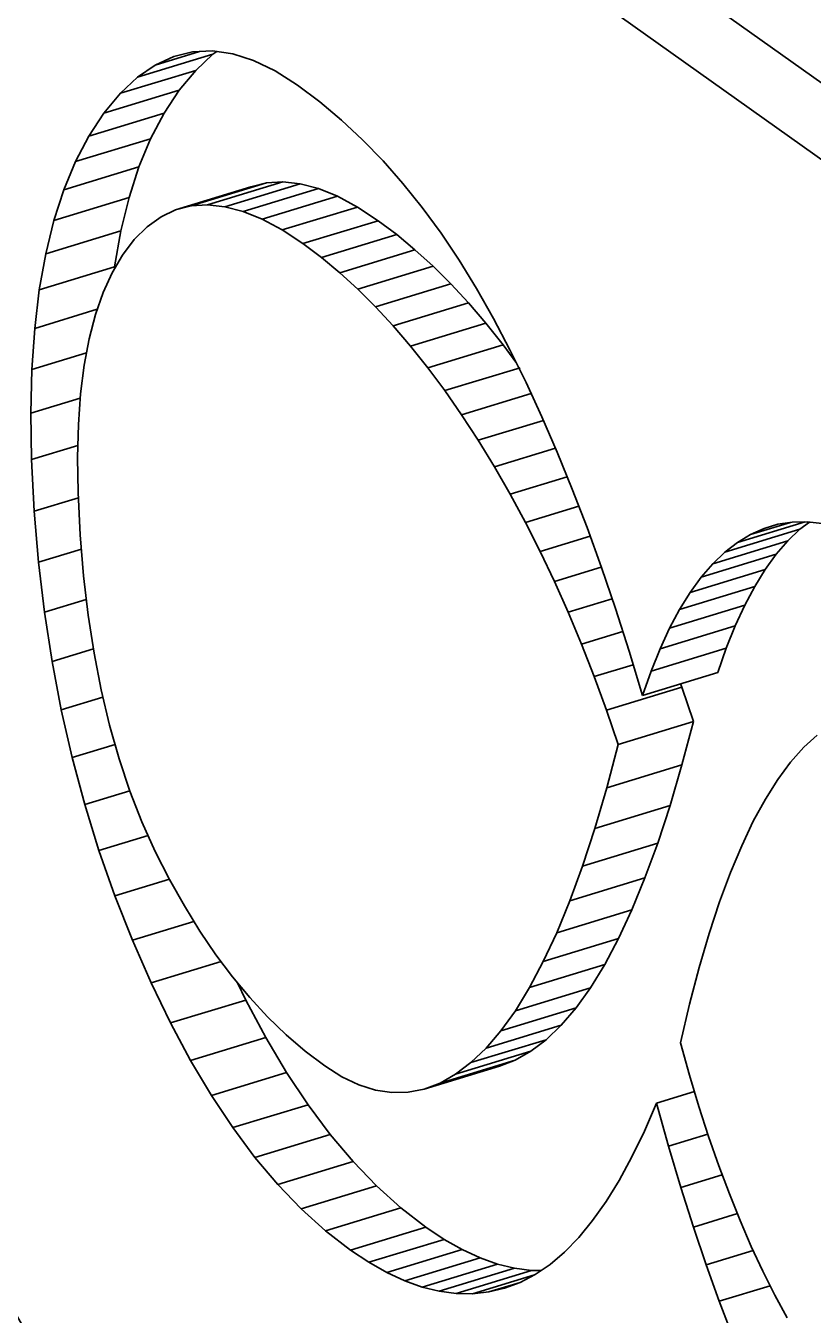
# Model space of a CAD drawing. Header units: millimetres. Extents: x 1333 to 129696, y -57210 to 105899.
# Drawn here: x 57135.709 to 57136.266, y 101247.802 to 101248.715 of the extents above; entities that cross this region are included whole.
import ezdxf

# ---------------------------------------------------------------- set-up
doc = ezdxf.new("R2010")
doc.units = ezdxf.units.MM
doc.header["$LTSCALE"] = 0.5

msp = doc.modelspace()

# ---------------------------------------------------------------- linework, layer by layer
at = {"color": 7, "lineweight": 35, "ltscale": 0.082538}
msp.add_line((57136.49272, 101248.51734), (57135.82036, 101248.99606), dxfattribs=at)
at = {"color": 7, "lineweight": 35, "ltscale": 0.082543}
msp.add_line((57136.4395, 101248.50109), (57135.76708, 101248.97981), dxfattribs=at)
at = {"color": 7, "lineweight": 35, "ltscale": 0.005571}
for p, q in [((57135.78826, 101248.67838), (57135.84154, 101248.69463)), ((57135.77617, 101248.66703), (57135.82945, 101248.68328)), ((57135.76451, 101248.65302), (57135.8178, 101248.66927)), ((57135.75377, 101248.63674), (57135.80705, 101248.65299)), ((57135.74425, 101248.61864), (57135.79753, 101248.63489)), ((57135.81523, 101248.58449), (57135.86852, 101248.60074)), ((57135.86296, 101248.58336), (57135.91625, 101248.59961)), ((57135.72899, 101248.57693), (57135.78227, 101248.59318)), ((57135.90532, 101248.56061), (57135.9586, 101248.57686)), ((57135.71874, 101248.52788), (57135.77202, 101248.54413)), ((57135.94414, 101248.5284), (57135.99742, 101248.54465)), ((57135.95677, 101248.51583), (57136.01006, 101248.53208)), ((57135.98155, 101248.48801), (57136.03484, 101248.50426)), ((57136.17925, 101248.31372), (57136.23253, 101248.32997)), ((57136.1718, 101248.30171), (57136.22508, 101248.31796)), ((57136.16472, 101248.28841), (57136.218, 101248.30466)), ((57136.15801, 101248.27383), (57136.21129, 101248.29008)), ((57136.12847, 101248.20611), (57136.18175, 101248.22237)), ((57136.1118, 101248.14663), (57136.16509, 101248.16288)), ((57136.10308, 101248.11998), (57136.15636, 101248.13623)), ((57136.0941, 101248.09538), (57136.14739, 101248.11163)), ((57136.08489, 101248.07284), (57136.13817, 101248.08909)), ((57136.06566, 101248.03395), (57136.11894, 101248.0502)), ((57135.82579, 101247.98238), (57135.87908, 101247.99863)), ((57136.02422, 101247.98083), (57136.0775, 101247.99708)), ((57136.01335, 101247.97261), (57136.06664, 101247.98886)), ((57135.87132, 101247.91379), (57135.92461, 101247.93004)), ((57135.8875, 101247.89462), (57135.94078, 101247.91087)), ((57135.95195, 101247.8395), (57136.00524, 101247.85575)), ((57136.00182, 101247.81901), (57136.0551, 101247.83526)), ((57136.01372, 101247.81744), (57136.067, 101247.83369))]:
    msp.add_line(p, q, dxfattribs=at)
at = {"color": 7, "lineweight": 35, "ltscale": 0.003268}
msp.add_line((57135.80083, 101248.68705), (57135.83208, 101248.69659), dxfattribs=at)
at = {"color": 7, "lineweight": 35, "ltscale": 0.001383}
msp.add_line((57135.81383, 101248.69305), (57135.82726, 101248.69636), dxfattribs=at)
at = {"color": 7, "lineweight": 35, "ltscale": 0.001399}
msp.add_line((57135.82726, 101248.69636), (57135.84123, 101248.69702), dxfattribs=at)
at = {"color": 7, "lineweight": 35, "ltscale": 0.001658}
for p, q in [((57135.82945, 101248.68328), (57135.84154, 101248.69463)), ((57135.77617, 101248.66703), (57135.78826, 101248.67838))]:
    msp.add_line(p, q, dxfattribs=at)
at = {"color": 7, "lineweight": 35, "ltscale": 0.001449}
for p, q in [((57135.84123, 101248.69702), (57135.85558, 101248.695)), ((57135.77764, 101248.5525), (57135.77025, 101248.54004))]:
    msp.add_line(p, q, dxfattribs=at)
at = {"color": 7, "lineweight": 35, "ltscale": 0.00034158}
msp.add_line((57135.84154, 101248.69463), (57135.84435, 101248.69658), dxfattribs=at)
at = {"color": 7, "lineweight": 35, "ltscale": 0.001556}
msp.add_line((57135.85558, 101248.695), (57135.87041, 101248.6903), dxfattribs=at)
at = {"color": 7, "lineweight": 35, "ltscale": 0.001527}
for p, q in [((57135.78826, 101248.67838), (57135.80083, 101248.68705)), ((57136.25048, 101248.19359), (57136.24138, 101248.18133))]:
    msp.add_line(p, q, dxfattribs=at)
at = {"color": 7, "lineweight": 35, "ltscale": 0.001432}
msp.add_line((57135.80083, 101248.68705), (57135.81383, 101248.69305), dxfattribs=at)
at = {"color": 7, "lineweight": 35, "ltscale": 0.0017}
msp.add_line((57135.87041, 101248.6903), (57135.88573, 101248.68293), dxfattribs=at)
at = {"color": 7, "lineweight": 35, "ltscale": 0.001822}
for p, q in [((57135.8178, 101248.66927), (57135.82945, 101248.68328)), ((57135.76451, 101248.65302), (57135.77617, 101248.66703))]:
    msp.add_line(p, q, dxfattribs=at)
at = {"color": 7, "lineweight": 35, "ltscale": 0.001868}
msp.add_line((57135.88573, 101248.68293), (57135.90148, 101248.67288), dxfattribs=at)
at = {"color": 7, "lineweight": 35, "ltscale": 0.001951}
for p, q in [((57135.80705, 101248.65299), (57135.8178, 101248.66927)), ((57135.75377, 101248.63674), (57135.76451, 101248.65302)), ((57136.04698, 101248.48898), (57136.03484, 101248.50426))]:
    msp.add_line(p, q, dxfattribs=at)
at = {"color": 7, "lineweight": 35, "ltscale": 0.001979}
msp.add_line((57135.90148, 101248.67288), (57135.91728, 101248.66098), dxfattribs=at)
at = {"color": 7, "lineweight": 35, "ltscale": 0.002004}
msp.add_line((57135.91728, 101248.66098), (57135.9326, 101248.64805), dxfattribs=at)
at = {"color": 7, "lineweight": 35, "ltscale": 0.002046}
for p, q in [((57135.79753, 101248.63489), (57135.80705, 101248.65299)), ((57135.74425, 101248.61864), (57135.75377, 101248.63674))]:
    msp.add_line(p, q, dxfattribs=at)
at = {"color": 7, "lineweight": 35, "ltscale": 0.002045}
msp.add_line((57135.9326, 101248.64805), (57135.94756, 101248.63411), dxfattribs=at)
at = {"color": 7, "lineweight": 35, "ltscale": 0.00216}
msp.add_line((57135.78923, 101248.61494), (57135.79753, 101248.63489), dxfattribs=at)
at = {"color": 7, "lineweight": 35, "ltscale": 0.002083}
msp.add_line((57135.94756, 101248.63411), (57135.96202, 101248.61912), dxfattribs=at)
at = {"color": 7, "lineweight": 35, "ltscale": 0.002157}
for p, q in [((57135.73601, 101248.5987), (57135.74425, 101248.61864)), ((57136.15557, 101247.95212), (57136.14696, 101247.93235))]:
    msp.add_line(p, q, dxfattribs=at)
at = {"color": 7, "lineweight": 35, "ltscale": 0.005565}
for p, q in [((57135.73601, 101248.5987), (57135.78923, 101248.61494)), ((57135.83788, 101248.5881), (57135.8911, 101248.60435)), ((57135.85015, 101248.58677), (57135.90337, 101248.60302)), ((57135.89061, 101248.57027), (57135.94383, 101248.58652)), ((57135.72325, 101248.55332), (57135.77648, 101248.56957)), ((57135.91844, 101248.55077), (57135.97167, 101248.56702)), ((57135.93138, 101248.54005), (57135.98461, 101248.5563)), ((57135.99376, 101248.47273), (57136.04698, 101248.48898)), ((57136.00579, 101248.45654), (57136.05901, 101248.47279)), ((57136.20384, 101248.34213), (57136.25707, 101248.35838)), ((57136.1953, 101248.33394), (57136.24852, 101248.35019)), ((57136.18712, 101248.32448), (57136.24034, 101248.34073)), ((57136.15166, 101248.25796), (57136.20488, 101248.27421)), ((57136.14568, 101248.24084), (57136.1989, 101248.25709)), ((57136.12017, 101248.23041), (57136.17339, 101248.24666)), ((57136.12029, 101248.17535), (57136.17351, 101248.1916)), ((57136.07543, 101248.05237), (57136.12865, 101248.06863)), ((57136.05571, 101248.01759), (57136.10893, 101248.03384)), ((57136.04546, 101248.00329), (57136.09868, 101248.01953)), ((57136.03496, 101247.99105), (57136.08818, 101248.0073)), ((57136.00237, 101247.96637), (57136.05559, 101247.98262)), ((57135.8405, 101247.95768), (57135.89372, 101247.97393)), ((57135.9912, 101247.96213), (57136.04442, 101247.97838)), ((57135.8557, 101247.93482), (57135.90892, 101247.95106)), ((57135.92131, 101247.86181), (57135.97454, 101247.87806)), ((57135.93895, 101247.84816), (57135.99217, 101247.86441)), ((57135.9774, 101247.82641), (57136.03063, 101247.84267)), ((57135.98973, 101247.82201), (57136.04296, 101247.83826))]:
    msp.add_line(p, q, dxfattribs=at)
at = {"color": 7, "lineweight": 35, "ltscale": 0.002285}
msp.add_line((57135.78227, 101248.59318), (57135.78923, 101248.61494), dxfattribs=at)
at = {"color": 7, "lineweight": 35, "ltscale": 0.002134}
msp.add_line((57135.96202, 101248.61912), (57135.97612, 101248.60311), dxfattribs=at)
at = {"color": 7, "lineweight": 35, "ltscale": 0.00557}
for p, q in [((57135.82622, 101248.58734), (57135.8795, 101248.60358)), ((57135.87645, 101248.57786), (57135.92974, 101248.59411)), ((57135.96923, 101248.50238), (57136.02251, 101248.51862)), ((57135.81157, 101248.00893), (57135.86485, 101248.02518)), ((57135.90416, 101247.8773), (57135.95745, 101247.89354)), ((57135.96477, 101247.83225), (57136.01805, 101247.84849))]:
    msp.add_line(p, q, dxfattribs=at)
at = {"color": 7, "lineweight": 35, "ltscale": 0.001135}
for p, q in [((57135.8795, 101248.60358), (57135.86852, 101248.60074)), ((57135.82622, 101248.58734), (57135.81523, 101248.58449))]:
    msp.add_line(p, q, dxfattribs=at)
at = {"color": 7, "lineweight": 35, "ltscale": 0.001162}
msp.add_line((57135.8911, 101248.60435), (57135.8795, 101248.60358), dxfattribs=at)
at = {"color": 7, "lineweight": 35, "ltscale": 0.001234}
for p, q in [((57135.90337, 101248.60302), (57135.8911, 101248.60435)), ((57135.85015, 101248.58677), (57135.83788, 101248.5881))]:
    msp.add_line(p, q, dxfattribs=at)
at = {"color": 7, "lineweight": 35, "ltscale": 0.001332}
msp.add_line((57135.91625, 101248.59961), (57135.90337, 101248.60302), dxfattribs=at)
at = {"color": 7, "lineweight": 35, "ltscale": 0.002184}
for p, q in [((57135.97612, 101248.60311), (57135.98979, 101248.58608)), ((57135.74797, 101248.4544), (57135.74639, 101248.43262))]:
    msp.add_line(p, q, dxfattribs=at)
at = {"color": 7, "lineweight": 35, "ltscale": 0.002288}
for p, q in [((57135.72899, 101248.57693), (57135.73601, 101248.5987)), ((57135.79137, 101248.1512), (57135.80083, 101248.13036))]:
    msp.add_line(p, q, dxfattribs=at)
at = {"color": 7, "lineweight": 35, "ltscale": 0.001457}
msp.add_line((57135.92974, 101248.59411), (57135.91625, 101248.59961), dxfattribs=at)
at = {"color": 7, "lineweight": 35, "ltscale": 0.001601}
msp.add_line((57135.94383, 101248.58652), (57135.92974, 101248.59411), dxfattribs=at)
at = {"color": 7, "lineweight": 35, "ltscale": 0.002431}
for p, q in [((57135.77648, 101248.56957), (57135.78227, 101248.59318)), ((57136.02819, 101248.52878), (57136.04015, 101248.50762))]:
    msp.add_line(p, q, dxfattribs=at)
at = {"color": 7, "lineweight": 35, "ltscale": 0.001149}
msp.add_line((57135.81523, 101248.58449), (57135.80486, 101248.57956), dxfattribs=at)
at = {"color": 7, "lineweight": 35, "ltscale": 0.001168}
msp.add_line((57135.83788, 101248.5881), (57135.82622, 101248.58734), dxfattribs=at)
at = {"color": 7, "lineweight": 35, "ltscale": 0.001326}
for p, q in [((57135.86296, 101248.58336), (57135.85015, 101248.58677)), ((57135.93285, 101247.97079), (57135.94481, 101247.96508))]:
    msp.add_line(p, q, dxfattribs=at)
at = {"color": 7, "lineweight": 35, "ltscale": 0.001765}
msp.add_line((57135.9586, 101248.57686), (57135.94383, 101248.58652), dxfattribs=at)
at = {"color": 7, "lineweight": 35, "ltscale": 0.002241}
msp.add_line((57135.98979, 101248.58608), (57136.00304, 101248.568), dxfattribs=at)
at = {"color": 7, "lineweight": 35, "ltscale": 0.002429}
msp.add_line((57135.72325, 101248.55332), (57135.72899, 101248.57693), dxfattribs=at)
at = {"color": 7, "lineweight": 35, "ltscale": 0.001203}
msp.add_line((57135.80486, 101248.57956), (57135.79509, 101248.57254), dxfattribs=at)
at = {"color": 7, "lineweight": 35, "ltscale": 0.001456}
msp.add_line((57135.87645, 101248.57786), (57135.86296, 101248.58336), dxfattribs=at)
at = {"color": 7, "lineweight": 35, "ltscale": 0.001607}
msp.add_line((57135.89061, 101248.57027), (57135.87645, 101248.57786), dxfattribs=at)
at = {"color": 7, "lineweight": 35, "ltscale": 0.001635}
msp.add_line((57135.97167, 101248.56702), (57135.9586, 101248.57686), dxfattribs=at)
at = {"color": 7, "lineweight": 35, "ltscale": 0.002582}
for p, q in [((57135.77202, 101248.54413), (57135.77648, 101248.56957)), ((57136.05181, 101248.48546), (57136.06322, 101248.46229))]:
    msp.add_line(p, q, dxfattribs=at)
at = {"color": 7, "lineweight": 35, "ltscale": 0.001291}
msp.add_line((57135.79509, 101248.57254), (57135.78594, 101248.56344), dxfattribs=at)
at = {"color": 7, "lineweight": 35, "ltscale": 0.00176}
for p, q in [((57135.90532, 101248.56061), (57135.89061, 101248.57027)), ((57136.04546, 101248.00329), (57136.05571, 101248.01759))]:
    msp.add_line(p, q, dxfattribs=at)
at = {"color": 7, "lineweight": 35, "ltscale": 0.001681}
for p, q in [((57135.98461, 101248.5563), (57135.97167, 101248.56702)), ((57135.93138, 101248.54005), (57135.91844, 101248.55077))]:
    msp.add_line(p, q, dxfattribs=at)
at = {"color": 7, "lineweight": 35, "ltscale": 0.002296}
msp.add_line((57136.00304, 101248.568), (57136.01579, 101248.54891), dxfattribs=at)
at = {"color": 7, "lineweight": 35, "ltscale": 0.001373}
msp.add_line((57135.78594, 101248.56344), (57135.77764, 101248.5525), dxfattribs=at)
at = {"color": 7, "lineweight": 35, "ltscale": 0.00164}
msp.add_line((57135.91844, 101248.55077), (57135.90532, 101248.56061), dxfattribs=at)
at = {"color": 7, "lineweight": 35, "ltscale": 0.002583}
msp.add_line((57135.71874, 101248.52788), (57135.72325, 101248.55332), dxfattribs=at)
at = {"color": 7, "lineweight": 35, "ltscale": 0.001732}
msp.add_line((57135.99742, 101248.54465), (57135.98461, 101248.5563), dxfattribs=at)
at = {"color": 7, "lineweight": 35, "ltscale": 0.002363}
msp.add_line((57136.01579, 101248.54891), (57136.02819, 101248.52878), dxfattribs=at)
at = {"color": 7, "lineweight": 35, "ltscale": 0.001542}
msp.add_line((57135.77025, 101248.54004), (57135.76384, 101248.52601), dxfattribs=at)
at = {"color": 7, "lineweight": 35, "ltscale": 0.001727}
msp.add_line((57135.94414, 101248.5284), (57135.93138, 101248.54005), dxfattribs=at)
at = {"color": 7, "lineweight": 35, "ltscale": 0.001782}
for p, q in [((57136.01006, 101248.53208), (57135.99742, 101248.54465)), ((57135.95677, 101248.51583), (57135.94414, 101248.5284)), ((57136.23259, 101248.16737), (57136.22405, 101248.15174))]:
    msp.add_line(p, q, dxfattribs=at)
at = {"color": 7, "lineweight": 35, "ltscale": 0.001833}
for p, q in [((57136.02251, 101248.51862), (57136.01006, 101248.53208)), ((57135.96923, 101248.50238), (57135.95677, 101248.51583))]:
    msp.add_line(p, q, dxfattribs=at)
at = {"color": 7, "lineweight": 35, "ltscale": 0.002745}
for p, q in [((57135.7155, 101248.50062), (57135.71874, 101248.52788)), ((57136.07433, 101248.43812), (57136.08525, 101248.41294)), ((57135.8557, 101247.93482), (57135.8405, 101247.95768))]:
    msp.add_line(p, q, dxfattribs=at)
at = {"color": 7, "lineweight": 35, "ltscale": 0.001649}
for p, q in [((57135.76384, 101248.52601), (57135.75841, 101248.51044)), ((57136.24138, 101248.18133), (57136.23259, 101248.16737))]:
    msp.add_line(p, q, dxfattribs=at)
at = {"color": 7, "lineweight": 35, "ltscale": 0.00462}
msp.add_line((57135.7155, 101248.50062), (57135.75969, 101248.51411), dxfattribs=at)
at = {"color": 7, "lineweight": 35, "ltscale": 0.001893}
for p, q in [((57136.03484, 101248.50426), (57136.02251, 101248.51862)), ((57136.13811, 101247.91415), (57136.12908, 101247.89751))]:
    msp.add_line(p, q, dxfattribs=at)
at = {"color": 7, "lineweight": 35, "ltscale": 0.001771}
msp.add_line((57135.75841, 101248.51044), (57135.75395, 101248.4933), dxfattribs=at)
at = {"color": 7, "lineweight": 35, "ltscale": 0.001894}
msp.add_line((57135.98155, 101248.48801), (57135.96923, 101248.50238), dxfattribs=at)
at = {"color": 7, "lineweight": 35, "ltscale": 0.002504}
msp.add_line((57136.04015, 101248.50762), (57136.05181, 101248.48546), dxfattribs=at)
at = {"color": 7, "lineweight": 35, "ltscale": 0.002917}
msp.add_line((57135.71355, 101248.47152), (57135.7155, 101248.50062), dxfattribs=at)
at = {"color": 7, "lineweight": 35, "ltscale": 0.001901}
msp.add_line((57135.75395, 101248.4933), (57135.75048, 101248.47462), dxfattribs=at)
at = {"color": 7, "lineweight": 35, "ltscale": 0.001955}
msp.add_line((57135.99376, 101248.47273), (57135.98155, 101248.48801), dxfattribs=at)
at = {"color": 7, "lineweight": 35, "ltscale": 0.001522}
msp.add_line((57136.05608, 101248.47677), (57136.04698, 101248.48898), dxfattribs=at)
at = {"color": 7, "lineweight": 35, "ltscale": 0.004033}
for p, q in [((57135.71355, 101248.47152), (57135.75212, 101248.48328)), ((57135.7722, 101248.09901), (57135.81078, 101248.11078))]:
    msp.add_line(p, q, dxfattribs=at)
at = {"color": 7, "lineweight": 35, "ltscale": 0.003094}
msp.add_line((57135.71282, 101248.44059), (57135.71355, 101248.47152), dxfattribs=at)
at = {"color": 7, "lineweight": 35, "ltscale": 0.002037}
msp.add_line((57135.75048, 101248.47462), (57135.74797, 101248.4544), dxfattribs=at)
at = {"color": 7, "lineweight": 35, "ltscale": 0.002017}
msp.add_line((57136.00579, 101248.45654), (57135.99376, 101248.47273), dxfattribs=at)
at = {"color": 7, "lineweight": 35, "ltscale": 0.002081}
msp.add_line((57136.01763, 101248.43943), (57136.00579, 101248.45654), dxfattribs=at)
at = {"color": 7, "lineweight": 35, "ltscale": 0.002661}
msp.add_line((57136.06322, 101248.46229), (57136.07433, 101248.43812), dxfattribs=at)
at = {"color": 7, "lineweight": 35, "ltscale": 0.003651}
msp.add_line((57135.71282, 101248.44059), (57135.74773, 101248.45125), dxfattribs=at)
at = {"color": 7, "lineweight": 35, "ltscale": 0.005143}
msp.add_line((57136.01763, 101248.43943), (57136.06682, 101248.45444), dxfattribs=at)
at = {"color": 7, "lineweight": 35, "ltscale": 0.003277}
msp.add_line((57135.7133, 101248.40782), (57135.71282, 101248.44059), dxfattribs=at)
at = {"color": 7, "lineweight": 35, "ltscale": 0.002148}
msp.add_line((57136.02934, 101248.42143), (57136.01763, 101248.43943), dxfattribs=at)
at = {"color": 7, "lineweight": 35, "ltscale": 0.002334}
msp.add_line((57135.74639, 101248.43262), (57135.74584, 101248.40928), dxfattribs=at)
at = {"color": 7, "lineweight": 35, "ltscale": 0.004824}
msp.add_line((57136.02934, 101248.42143), (57136.07549, 101248.4355), dxfattribs=at)
at = {"color": 7, "lineweight": 35, "ltscale": 0.002199}
msp.add_line((57136.04082, 101248.40267), (57136.02934, 101248.42143), dxfattribs=at)
at = {"color": 7, "lineweight": 35, "ltscale": 0.003421}
msp.add_line((57135.7133, 101248.40782), (57135.74602, 101248.41781), dxfattribs=at)
at = {"color": 7, "lineweight": 35, "ltscale": 0.004517}
msp.add_line((57136.04082, 101248.40267), (57136.08403, 101248.41584), dxfattribs=at)
at = {"color": 7, "lineweight": 35, "ltscale": 0.002827}
msp.add_line((57136.08525, 101248.41294), (57136.09593, 101248.38676), dxfattribs=at)
at = {"color": 7, "lineweight": 35, "ltscale": 0.003665}
msp.add_line((57135.7152, 101248.37121), (57135.7133, 101248.40782), dxfattribs=at)
at = {"color": 7, "lineweight": 35, "ltscale": 0.002489}
msp.add_line((57135.74584, 101248.40928), (57135.7462, 101248.38439), dxfattribs=at)
at = {"color": 7, "lineweight": 35, "ltscale": 0.002234}
msp.add_line((57136.05193, 101248.38328), (57136.04082, 101248.40267), dxfattribs=at)
at = {"color": 7, "lineweight": 35, "ltscale": 0.004224}
msp.add_line((57136.05193, 101248.38328), (57136.09233, 101248.39561), dxfattribs=at)
at = {"color": 7, "lineweight": 35, "ltscale": 0.003001}
msp.add_line((57135.7462, 101248.38439), (57135.74773, 101248.35441), dxfattribs=at)
at = {"color": 7, "lineweight": 35, "ltscale": 0.002912}
msp.add_line((57136.09593, 101248.38676), (57136.10637, 101248.35958), dxfattribs=at)
at = {"color": 7, "lineweight": 35, "ltscale": 0.003261}
msp.add_line((57135.7152, 101248.37121), (57135.74639, 101248.38075), dxfattribs=at)
at = {"color": 7, "lineweight": 35, "ltscale": 0.002272}
msp.add_line((57136.06273, 101248.3633), (57136.05193, 101248.38328), dxfattribs=at)
at = {"color": 7, "lineweight": 35, "ltscale": 0.00395}
msp.add_line((57136.06273, 101248.3633), (57136.10051, 101248.37482), dxfattribs=at)
at = {"color": 7, "lineweight": 35, "ltscale": 0.003616}
msp.add_line((57135.71819, 101248.33518), (57135.7152, 101248.37121), dxfattribs=at)
at = {"color": 7, "lineweight": 35, "ltscale": 0.002311}
for p, q in [((57136.07317, 101248.34267), (57136.06273, 101248.3633)), ((57135.92131, 101247.86181), (57135.90416, 101247.8773))]:
    msp.add_line(p, q, dxfattribs=at)
at = {"color": 7, "lineweight": 35, "ltscale": 0.002995}
msp.add_line((57136.10637, 101248.35958), (57136.1165, 101248.3314), dxfattribs=at)
at = {"color": 7, "lineweight": 35, "ltscale": 0.005016}
msp.add_line((57136.21276, 101248.34905), (57136.26073, 101248.36369), dxfattribs=at)
at = {"color": 7, "lineweight": 35, "ltscale": 0.002955}
msp.add_line((57136.22203, 101248.35468), (57136.25029, 101248.36331), dxfattribs=at)
at = {"color": 7, "lineweight": 35, "ltscale": 0.001051}
msp.add_line((57136.22203, 101248.35468), (57136.23162, 101248.35899), dxfattribs=at)
at = {"color": 7, "lineweight": 35, "ltscale": 0.001032}
msp.add_line((57136.23162, 101248.35899), (57136.2415, 101248.36194), dxfattribs=at)
at = {"color": 7, "lineweight": 35, "ltscale": 0.001025}
msp.add_line((57136.2415, 101248.36194), (57136.25163, 101248.36352), dxfattribs=at)
at = {"color": 7, "lineweight": 35, "ltscale": 0.001184}
for p, q in [((57136.24852, 101248.35019), (57136.25707, 101248.35838)), ((57136.1953, 101248.33394), (57136.20384, 101248.34213))]:
    msp.add_line(p, q, dxfattribs=at)
at = {"color": 7, "lineweight": 35, "ltscale": 0.001044}
msp.add_line((57136.25163, 101248.36352), (57136.26207, 101248.36372), dxfattribs=at)
at = {"color": 7, "lineweight": 35, "ltscale": 0.000841782}
msp.add_line((57136.25707, 101248.35838), (57136.26372, 101248.36354), dxfattribs=at)
at = {"color": 7, "lineweight": 35, "ltscale": 0.001081}
msp.add_line((57136.26207, 101248.36372), (57136.27281, 101248.36256), dxfattribs=at)
at = {"color": 7, "lineweight": 35, "ltscale": 0.002904}
msp.add_line((57135.74773, 101248.35441), (57135.75011, 101248.32547), dxfattribs=at)
at = {"color": 7, "lineweight": 35, "ltscale": 0.003701}
msp.add_line((57136.07317, 101248.34267), (57136.10857, 101248.35347), dxfattribs=at)
at = {"color": 7, "lineweight": 35, "ltscale": 0.001128}
msp.add_line((57136.20384, 101248.34213), (57136.21276, 101248.34905), dxfattribs=at)
at = {"color": 7, "lineweight": 35, "ltscale": 0.001085}
msp.add_line((57136.21276, 101248.34905), (57136.22203, 101248.35468), dxfattribs=at)
at = {"color": 7, "lineweight": 35, "ltscale": 0.001251}
for p, q in [((57136.24034, 101248.34073), (57136.24852, 101248.35019)), ((57136.18712, 101248.32448), (57136.1953, 101248.33394)), ((57136.0551, 101247.83526), (57136.04296, 101247.83826))]:
    msp.add_line(p, q, dxfattribs=at)
at = {"color": 7, "lineweight": 35, "ltscale": 0.003171}
for p, q in [((57135.71819, 101248.33518), (57135.74852, 101248.34444)), ((57135.74199, 101248.19679), (57135.77233, 101248.20603))]:
    msp.add_line(p, q, dxfattribs=at)
at = {"color": 7, "lineweight": 35, "ltscale": 0.002349}
msp.add_line((57136.08324, 101248.32145), (57136.07317, 101248.34267), dxfattribs=at)
at = {"color": 7, "lineweight": 35, "ltscale": 0.00133}
msp.add_line((57136.23253, 101248.32997), (57136.24034, 101248.34073), dxfattribs=at)
at = {"color": 7, "lineweight": 35, "ltscale": 0.003571}
msp.add_line((57135.7224, 101248.29972), (57135.71819, 101248.33518), dxfattribs=at)
at = {"color": 7, "lineweight": 35, "ltscale": 0.003471}
msp.add_line((57136.08324, 101248.32145), (57136.11644, 101248.33158), dxfattribs=at)
at = {"color": 7, "lineweight": 35, "ltscale": 0.003082}
msp.add_line((57136.1165, 101248.3314), (57136.12645, 101248.30222), dxfattribs=at)
at = {"color": 7, "lineweight": 35, "ltscale": 0.001413}
for p, q in [((57136.22508, 101248.31796), (57136.23253, 101248.32997)), ((57136.1718, 101248.30171), (57136.17925, 101248.31372))]:
    msp.add_line(p, q, dxfattribs=at)
at = {"color": 7, "lineweight": 35, "ltscale": 0.002813}
msp.add_line((57135.75011, 101248.32547), (57135.75334, 101248.29753), dxfattribs=at)
at = {"color": 7, "lineweight": 35, "ltscale": 0.002391}
msp.add_line((57136.093, 101248.29962), (57136.08324, 101248.32145), dxfattribs=at)
at = {"color": 7, "lineweight": 35, "ltscale": 0.001333}
msp.add_line((57136.17925, 101248.31372), (57136.18712, 101248.32448), dxfattribs=at)
at = {"color": 7, "lineweight": 35, "ltscale": 0.001507}
for p, q in [((57136.218, 101248.30466), (57136.22508, 101248.31796)), ((57136.16472, 101248.28841), (57136.1718, 101248.30171))]:
    msp.add_line(p, q, dxfattribs=at)
at = {"color": 7, "lineweight": 35, "ltscale": 0.003095}
msp.add_line((57135.7224, 101248.29972), (57135.752, 101248.30877), dxfattribs=at)
at = {"color": 7, "lineweight": 35, "ltscale": 0.003254}
for p, q in [((57136.093, 101248.29962), (57136.12413, 101248.30912)), ((57136.18163, 101247.86446), (57136.21276, 101247.87395))]:
    msp.add_line(p, q, dxfattribs=at)
at = {"color": 7, "lineweight": 35, "ltscale": 0.003172}
msp.add_line((57136.12645, 101248.30222), (57136.13616, 101248.27202), dxfattribs=at)
at = {"color": 7, "lineweight": 35, "ltscale": 0.001605}
for p, q in [((57136.21129, 101248.29008), (57136.218, 101248.30466)), ((57136.15801, 101248.27383), (57136.16472, 101248.28841))]:
    msp.add_line(p, q, dxfattribs=at)
at = {"color": 7, "lineweight": 35, "ltscale": 0.003529}
msp.add_line((57135.72777, 101248.26485), (57135.7224, 101248.29972), dxfattribs=at)
at = {"color": 7, "lineweight": 35, "ltscale": 0.002725}
msp.add_line((57135.75334, 101248.29753), (57135.75749, 101248.2706), dxfattribs=at)
at = {"color": 7, "lineweight": 35, "ltscale": 0.002435}
for p, q in [((57136.1024, 101248.27716), (57136.093, 101248.29962)), ((57136.13817, 101248.08909), (57136.14739, 101248.11163)), ((57136.08489, 101248.07284), (57136.0941, 101248.09538))]:
    msp.add_line(p, q, dxfattribs=at)
at = {"color": 7, "lineweight": 35, "ltscale": 0.003057}
for p, q in [((57136.1024, 101248.27716), (57136.13164, 101248.28609)), ((57135.72777, 101248.26485), (57135.75701, 101248.27376))]:
    msp.add_line(p, q, dxfattribs=at)
at = {"color": 7, "lineweight": 35, "ltscale": 0.001711}
msp.add_line((57136.20488, 101248.27421), (57136.21129, 101248.29008), dxfattribs=at)
at = {"color": 7, "lineweight": 35, "ltscale": 0.002478}
msp.add_line((57136.11144, 101248.25409), (57136.1024, 101248.27716), dxfattribs=at)
at = {"color": 7, "lineweight": 35, "ltscale": 0.001814}
for p, q in [((57136.1989, 101248.25709), (57136.20488, 101248.27421)), ((57136.14568, 101248.24084), (57136.15166, 101248.25796))]:
    msp.add_line(p, q, dxfattribs=at)
at = {"color": 7, "lineweight": 35, "ltscale": 0.003493}
msp.add_line((57135.7343, 101248.23053), (57135.72777, 101248.26485), dxfattribs=at)
at = {"color": 7, "lineweight": 35, "ltscale": 0.002639}
msp.add_line((57135.75749, 101248.2706), (57135.7625, 101248.24469), dxfattribs=at)
at = {"color": 7, "lineweight": 35, "ltscale": 0.00326}
msp.add_line((57136.13616, 101248.27202), (57136.14568, 101248.24084), dxfattribs=at)
at = {"color": 7, "lineweight": 35, "ltscale": 0.001708}
msp.add_line((57136.15166, 101248.25796), (57136.15801, 101248.27383), dxfattribs=at)
at = {"color": 7, "lineweight": 35, "ltscale": 0.002891}
msp.add_line((57136.11144, 101248.25409), (57136.13909, 101248.26252), dxfattribs=at)
at = {"color": 7, "lineweight": 35, "ltscale": 0.002523}
msp.add_line((57136.12017, 101248.23041), (57136.11144, 101248.25409), dxfattribs=at)
at = {"color": 7, "lineweight": 35, "ltscale": 0.000252192}
msp.add_line((57136.17339, 101248.24666), (57136.17253, 101248.24904), dxfattribs=at)
at = {"color": 7, "lineweight": 35, "ltscale": 0.00257}
msp.add_line((57136.18175, 101248.22237), (57136.17339, 101248.24666), dxfattribs=at)
at = {"color": 7, "lineweight": 35, "ltscale": 0.003076}
msp.add_line((57135.7343, 101248.23053), (57135.76372, 101248.2395), dxfattribs=at)
at = {"color": 7, "lineweight": 35, "ltscale": 0.002558}
msp.add_line((57135.7625, 101248.24469), (57135.76842, 101248.2198), dxfattribs=at)
at = {"color": 7, "lineweight": 35, "ltscale": 0.00346}
msp.add_line((57135.74199, 101248.19679), (57135.7343, 101248.23053), dxfattribs=at)
at = {"color": 7, "lineweight": 35, "ltscale": 0.002568}
msp.add_line((57136.12847, 101248.20611), (57136.12017, 101248.23041), dxfattribs=at)
at = {"color": 7, "lineweight": 35, "ltscale": 0.002483}
msp.add_line((57135.76842, 101248.2198), (57135.77519, 101248.19591), dxfattribs=at)
at = {"color": 7, "lineweight": 35, "ltscale": 0.003185}
msp.add_line((57136.17351, 101248.1916), (57136.18175, 101248.22237), dxfattribs=at)
at = {"color": 7, "lineweight": 35, "ltscale": 0.001274}
msp.add_line((57136.26915, 101248.21267), (57136.25975, 101248.20407), dxfattribs=at)
at = {"color": 7, "lineweight": 35, "ltscale": 0.003184}
msp.add_line((57136.12029, 101248.17535), (57136.12847, 101248.20611), dxfattribs=at)
at = {"color": 7, "lineweight": 35, "ltscale": 0.0014}
msp.add_line((57136.25975, 101248.20407), (57136.25048, 101248.19359), dxfattribs=at)
at = {"color": 7, "lineweight": 35, "ltscale": 0.003434}
msp.add_line((57135.7509, 101248.16363), (57135.74199, 101248.19679), dxfattribs=at)
at = {"color": 7, "lineweight": 35, "ltscale": 0.00241}
msp.add_line((57135.77519, 101248.19591), (57135.78282, 101248.17306), dxfattribs=at)
at = {"color": 7, "lineweight": 35, "ltscale": 0.002993}
msp.add_line((57136.16509, 101248.16288), (57136.17351, 101248.1916), dxfattribs=at)
at = {"color": 7, "lineweight": 35, "ltscale": 0.002994}
msp.add_line((57136.1118, 101248.14663), (57136.12029, 101248.17535), dxfattribs=at)
at = {"color": 7, "lineweight": 35, "ltscale": 0.003331}
msp.add_line((57135.7509, 101248.16363), (57135.78276, 101248.17334), dxfattribs=at)
at = {"color": 7, "lineweight": 35, "ltscale": 0.002347}
msp.add_line((57135.78282, 101248.17306), (57135.79137, 101248.1512), dxfattribs=at)
at = {"color": 7, "lineweight": 35, "ltscale": 0.003411}
msp.add_line((57135.76097, 101248.13103), (57135.7509, 101248.16363), dxfattribs=at)
at = {"color": 7, "lineweight": 35, "ltscale": 0.002804}
for p, q in [((57136.15636, 101248.13623), (57136.16509, 101248.16288)), ((57136.10308, 101248.11998), (57136.1118, 101248.14663))]:
    msp.add_line(p, q, dxfattribs=at)
at = {"color": 7, "lineweight": 35, "ltscale": 0.001921}
msp.add_line((57136.22405, 101248.15174), (57136.21581, 101248.13439), dxfattribs=at)
at = {"color": 7, "lineweight": 35, "ltscale": 0.003631}
msp.add_line((57135.76097, 101248.13103), (57135.7957, 101248.14163), dxfattribs=at)
at = {"color": 7, "lineweight": 35, "ltscale": 0.003394}
msp.add_line((57135.7722, 101248.09901), (57135.76097, 101248.13103), dxfattribs=at)
at = {"color": 7, "lineweight": 35, "ltscale": 0.002222}
msp.add_line((57135.80083, 101248.13036), (57135.8109, 101248.11056), dxfattribs=at)
at = {"color": 7, "lineweight": 35, "ltscale": 0.002618}
for p, q in [((57136.14739, 101248.11163), (57136.15636, 101248.13623)), ((57136.0941, 101248.09538), (57136.10308, 101248.11998)), ((57136.20934, 101247.78754), (57136.19994, 101247.81198))]:
    msp.add_line(p, q, dxfattribs=at)
at = {"color": 7, "lineweight": 35, "ltscale": 0.00206}
msp.add_line((57136.21581, 101248.13439), (57136.20787, 101248.11538), dxfattribs=at)
at = {"color": 7, "lineweight": 35, "ltscale": 0.002152}
msp.add_line((57135.8109, 101248.11056), (57135.8214, 101248.09177), dxfattribs=at)
at = {"color": 7, "lineweight": 35, "ltscale": 0.00221}
msp.add_line((57136.20787, 101248.11538), (57136.20018, 101248.09466), dxfattribs=at)
at = {"color": 7, "lineweight": 35, "ltscale": 0.003379}
msp.add_line((57135.78459, 101248.06756), (57135.7722, 101248.09901), dxfattribs=at)
at = {"color": 7, "lineweight": 35, "ltscale": 0.002085}
for p, q in [((57135.8214, 101248.09177), (57135.83232, 101248.074)), ((57136.06566, 101248.03395), (57136.07543, 101248.05237))]:
    msp.add_line(p, q, dxfattribs=at)
at = {"color": 7, "lineweight": 35, "ltscale": 0.002358}
msp.add_line((57136.20018, 101248.09466), (57136.19286, 101248.07225), dxfattribs=at)
at = {"color": 7, "lineweight": 35, "ltscale": 0.002258}
msp.add_line((57136.12865, 101248.06863), (57136.13817, 101248.08909), dxfattribs=at)
at = {"color": 7, "lineweight": 35, "ltscale": 0.00455}
msp.add_line((57135.78459, 101248.06756), (57135.82811, 101248.08084), dxfattribs=at)
at = {"color": 7, "lineweight": 35, "ltscale": 0.002022}
msp.add_line((57135.83232, 101248.074), (57135.84368, 101248.05727), dxfattribs=at)
at = {"color": 7, "lineweight": 35, "ltscale": 0.003301}
msp.add_line((57135.79784, 101248.03733), (57135.78459, 101248.06756), dxfattribs=at)
at = {"color": 7, "lineweight": 35, "ltscale": 0.002255}
msp.add_line((57136.07543, 101248.05237), (57136.08489, 101248.07284), dxfattribs=at)
at = {"color": 7, "lineweight": 35, "ltscale": 0.002082}
msp.add_line((57136.11894, 101248.0502), (57136.12865, 101248.06863), dxfattribs=at)
at = {"color": 7, "lineweight": 35, "ltscale": 0.002513}
msp.add_line((57136.19286, 101248.07225), (57136.18572, 101248.04816), dxfattribs=at)
at = {"color": 7, "lineweight": 35, "ltscale": 0.001963}
msp.add_line((57135.84368, 101248.05727), (57135.85546, 101248.04157), dxfattribs=at)
at = {"color": 7, "lineweight": 35, "ltscale": 0.005175}
msp.add_line((57135.79784, 101248.03733), (57135.84734, 101248.05242), dxfattribs=at)
at = {"color": 7, "lineweight": 35, "ltscale": 0.001918}
msp.add_line((57136.10893, 101248.03384), (57136.11894, 101248.0502), dxfattribs=at)
at = {"color": 7, "lineweight": 35, "ltscale": 0.002668}
msp.add_line((57136.18572, 101248.04816), (57136.17894, 101248.02235), dxfattribs=at)
at = {"color": 7, "lineweight": 35, "ltscale": 0.003154}
msp.add_line((57135.81157, 101248.00893), (57135.79784, 101248.03733), dxfattribs=at)
at = {"color": 7, "lineweight": 35, "ltscale": 0.001908}
msp.add_line((57135.85546, 101248.04157), (57135.86766, 101248.02691), dxfattribs=at)
at = {"color": 7, "lineweight": 35, "ltscale": 0.001358}
msp.add_line((57135.86485, 101248.02518), (57135.85893, 101248.0374), dxfattribs=at)
at = {"color": 7, "lineweight": 35, "ltscale": 0.001915}
msp.add_line((57136.05571, 101248.01759), (57136.06566, 101248.03395), dxfattribs=at)
at = {"color": 7, "lineweight": 35, "ltscale": 0.001761}
msp.add_line((57136.09868, 101248.01953), (57136.10893, 101248.03384), dxfattribs=at)
at = {"color": 7, "lineweight": 35, "ltscale": 0.003011}
msp.add_line((57135.87908, 101247.99863), (57135.86485, 101248.02518), dxfattribs=at)
at = {"color": 7, "lineweight": 35, "ltscale": 0.00186}
msp.add_line((57135.86766, 101248.02691), (57135.8803, 101248.01326), dxfattribs=at)
at = {"color": 7, "lineweight": 35, "ltscale": 0.001612}
for p, q in [((57136.08818, 101248.0073), (57136.09868, 101248.01953)), ((57136.03496, 101247.99105), (57136.04546, 101248.00329))]:
    msp.add_line(p, q, dxfattribs=at)
at = {"color": 7, "lineweight": 35, "ltscale": 0.002824}
msp.add_line((57136.17894, 101248.02235), (57136.17241, 101247.99488), dxfattribs=at)
at = {"color": 7, "lineweight": 35, "ltscale": 0.001816}
msp.add_line((57135.8803, 101248.01326), (57135.89336, 101248.00064), dxfattribs=at)
at = {"color": 7, "lineweight": 35, "ltscale": 0.003012}
msp.add_line((57135.82579, 101247.98238), (57135.81157, 101248.00893), dxfattribs=at)
at = {"color": 7, "lineweight": 35, "ltscale": 0.001774}
msp.add_line((57135.89336, 101248.00064), (57135.90679, 101247.98905), dxfattribs=at)
at = {"color": 7, "lineweight": 35, "ltscale": 0.001478}
msp.add_line((57136.0775, 101247.99708), (57136.08818, 101248.0073), dxfattribs=at)
at = {"color": 7, "lineweight": 35, "ltscale": 0.002872}
msp.add_line((57135.89372, 101247.97393), (57135.87908, 101247.99863), dxfattribs=at)
at = {"color": 7, "lineweight": 35, "ltscale": 0.001482}
msp.add_line((57136.02422, 101247.98083), (57136.03496, 101247.99105), dxfattribs=at)
at = {"color": 7, "lineweight": 35, "ltscale": 0.001363}
for p, q in [((57136.06664, 101247.98886), (57136.0775, 101247.99708)), ((57136.01335, 101247.97261), (57136.02422, 101247.98083))]:
    msp.add_line(p, q, dxfattribs=at)
at = {"color": 7, "lineweight": 35, "ltscale": 0.002379}
msp.add_line((57136.17241, 101247.99488), (57136.17888, 101247.97199), dxfattribs=at)
at = {"color": 7, "lineweight": 35, "ltscale": 0.002875}
msp.add_line((57135.8405, 101247.95768), (57135.82579, 101247.98238), dxfattribs=at)
at = {"color": 7, "lineweight": 35, "ltscale": 0.001746}
msp.add_line((57135.90679, 101247.98905), (57135.9207, 101247.97851), dxfattribs=at)
at = {"color": 7, "lineweight": 35, "ltscale": 0.001195}
for p, q in [((57136.04442, 101247.97838), (57136.05559, 101247.98262)), ((57135.9912, 101247.96213), (57136.00237, 101247.96637))]:
    msp.add_line(p, q, dxfattribs=at)
at = {"color": 7, "lineweight": 35, "ltscale": 0.001269}
msp.add_line((57136.05559, 101247.98262), (57136.06664, 101247.98886), dxfattribs=at)
at = {"color": 7, "lineweight": 35, "ltscale": 0.002746}
msp.add_line((57135.90892, 101247.95106), (57135.89372, 101247.97393), dxfattribs=at)
at = {"color": 7, "lineweight": 35, "ltscale": 0.001439}
msp.add_line((57135.9207, 101247.97851), (57135.93285, 101247.97079), dxfattribs=at)
at = {"color": 7, "lineweight": 35, "ltscale": 0.001241}
msp.add_line((57135.94481, 101247.96508), (57135.95665, 101247.96135), dxfattribs=at)
at = {"color": 7, "lineweight": 35, "ltscale": 0.001264}
msp.add_line((57136.00237, 101247.96637), (57136.01335, 101247.97261), dxfattribs=at)
at = {"color": 7, "lineweight": 35, "ltscale": 0.00231}
msp.add_line((57136.17888, 101247.97199), (57136.18553, 101247.94987), dxfattribs=at)
at = {"color": 7, "lineweight": 35, "ltscale": 0.001179}
msp.add_line((57135.95665, 101247.96135), (57135.96831, 101247.95962), dxfattribs=at)
at = {"color": 7, "lineweight": 35, "ltscale": 0.001154}
for p, q in [((57135.96831, 101247.95962), (57135.97985, 101247.95988)), ((57136.04802, 101247.8212), (57136.03679, 101247.81853))]:
    msp.add_line(p, q, dxfattribs=at)
at = {"color": 7, "lineweight": 35, "ltscale": 0.001157}
msp.add_line((57135.97985, 101247.95988), (57135.9912, 101247.96213), dxfattribs=at)
at = {"color": 7, "lineweight": 35, "ltscale": 0.002802}
msp.add_line((57136.15557, 101247.95212), (57136.18236, 101247.96032), dxfattribs=at)
at = {"color": 7, "lineweight": 35, "ltscale": 0.002623}
msp.add_line((57135.92461, 101247.93004), (57135.90892, 101247.95106), dxfattribs=at)
at = {"color": 7, "lineweight": 35, "ltscale": 0.003157}
msp.add_line((57136.16405, 101247.92171), (57136.15557, 101247.95212), dxfattribs=at)
at = {"color": 7, "lineweight": 35, "ltscale": 0.002244}
msp.add_line((57136.18553, 101247.94987), (57136.19243, 101247.92851), dxfattribs=at)
at = {"color": 7, "lineweight": 35, "ltscale": 0.00262}
msp.add_line((57135.87132, 101247.91379), (57135.8557, 101247.93482), dxfattribs=at)
at = {"color": 7, "lineweight": 35, "ltscale": 0.002508}
for p, q in [((57135.94078, 101247.91087), (57135.92461, 101247.93004)), ((57135.8875, 101247.89462), (57135.87132, 101247.91379))]:
    msp.add_line(p, q, dxfattribs=at)
at = {"color": 7, "lineweight": 35, "ltscale": 0.002024}
msp.add_line((57136.14696, 101247.93235), (57136.13811, 101247.91415), dxfattribs=at)
at = {"color": 7, "lineweight": 35, "ltscale": 0.00291}
msp.add_line((57136.16405, 101247.92171), (57136.19188, 101247.93021), dxfattribs=at)
at = {"color": 7, "lineweight": 35, "ltscale": 0.002183}
msp.add_line((57136.19243, 101247.92851), (57136.19963, 101247.9079), dxfattribs=at)
at = {"color": 7, "lineweight": 35, "ltscale": 0.003049}
msp.add_line((57136.17272, 101247.89249), (57136.16405, 101247.92171), dxfattribs=at)
at = {"color": 7, "lineweight": 35, "ltscale": 0.002404}
for p, q in [((57135.95745, 101247.89354), (57135.94078, 101247.91087)), ((57135.90416, 101247.8773), (57135.8875, 101247.89462))]:
    msp.add_line(p, q, dxfattribs=at)
at = {"color": 7, "lineweight": 35, "ltscale": 0.003069}
msp.add_line((57136.17272, 101247.89249), (57136.20207, 101247.90143), dxfattribs=at)
at = {"color": 7, "lineweight": 35, "ltscale": 0.002119}
msp.add_line((57136.19963, 101247.9079), (57136.20708, 101247.88807), dxfattribs=at)
at = {"color": 7, "lineweight": 35, "ltscale": 0.002306}
msp.add_line((57135.97454, 101247.87806), (57135.95745, 101247.89354), dxfattribs=at)
at = {"color": 7, "lineweight": 35, "ltscale": 0.001768}
msp.add_line((57136.12908, 101247.89751), (57136.1198, 101247.88246), dxfattribs=at)
at = {"color": 7, "lineweight": 35, "ltscale": 0.002941}
msp.add_line((57136.18163, 101247.86446), (57136.17272, 101247.89249), dxfattribs=at)
at = {"color": 7, "lineweight": 35, "ltscale": 0.001653}
msp.add_line((57136.1198, 101247.88246), (57136.11022, 101247.86899), dxfattribs=at)
at = {"color": 7, "lineweight": 35, "ltscale": 0.002054}
msp.add_line((57136.20708, 101247.88807), (57136.21471, 101247.86899), dxfattribs=at)
at = {"color": 7, "lineweight": 35, "ltscale": 0.00223}
for p, q in [((57135.99217, 101247.86441), (57135.97454, 101247.87806)), ((57135.93895, 101247.84816), (57135.92131, 101247.86181))]:
    msp.add_line(p, q, dxfattribs=at)
at = {"color": 7, "lineweight": 35, "ltscale": 0.001567}
msp.add_line((57136.00524, 101247.85575), (57135.99217, 101247.86441), dxfattribs=at)
at = {"color": 7, "lineweight": 35, "ltscale": 0.00154}
msp.add_line((57136.11022, 101247.86899), (57136.10045, 101247.85709), dxfattribs=at)
at = {"color": 7, "lineweight": 35, "ltscale": 0.002832}
msp.add_line((57136.19066, 101247.83761), (57136.18163, 101247.86446), dxfattribs=at)
at = {"color": 7, "lineweight": 35, "ltscale": 0.001996}
msp.add_line((57136.21471, 101247.86899), (57136.22264, 101247.85068), dxfattribs=at)
at = {"color": 7, "lineweight": 35, "ltscale": 0.001473}
msp.add_line((57136.01805, 101247.84849), (57136.00524, 101247.85575), dxfattribs=at)
at = {"color": 7, "lineweight": 35, "ltscale": 0.001437}
msp.add_line((57136.10045, 101247.85709), (57136.09044, 101247.84678), dxfattribs=at)
at = {"color": 7, "lineweight": 35, "ltscale": 0.001562}
msp.add_line((57135.95195, 101247.8395), (57135.93895, 101247.84816), dxfattribs=at)
at = {"color": 7, "lineweight": 35, "ltscale": 0.001386}
msp.add_line((57136.03063, 101247.84267), (57136.01805, 101247.84849), dxfattribs=at)
at = {"color": 7, "lineweight": 35, "ltscale": 0.001348}
msp.add_line((57136.09044, 101247.84678), (57136.08019, 101247.83803), dxfattribs=at)
at = {"color": 7, "lineweight": 35, "ltscale": 0.003484}
msp.add_line((57136.19066, 101247.83761), (57136.22399, 101247.84778), dxfattribs=at)
at = {"color": 7, "lineweight": 35, "ltscale": 0.001937}
msp.add_line((57136.22264, 101247.85068), (57136.23082, 101247.83312), dxfattribs=at)
at = {"color": 7, "lineweight": 35, "ltscale": 0.001472}
msp.add_line((57135.96477, 101247.83225), (57135.95195, 101247.8395), dxfattribs=at)
at = {"color": 7, "lineweight": 35, "ltscale": 0.001309}
for p, q in [((57136.04296, 101247.83826), (57136.03063, 101247.84267)), ((57135.98973, 101247.82201), (57135.9774, 101247.82641))]:
    msp.add_line(p, q, dxfattribs=at)
at = {"color": 7, "lineweight": 35, "ltscale": 0.001271}
msp.add_line((57136.08019, 101247.83803), (57136.06969, 101247.83087), dxfattribs=at)
at = {"color": 7, "lineweight": 35, "ltscale": 0.002726}
msp.add_line((57136.19994, 101247.81198), (57136.19066, 101247.83761), dxfattribs=at)
at = {"color": 7, "lineweight": 35, "ltscale": 0.001392}
msp.add_line((57135.9774, 101247.82641), (57135.96477, 101247.83225), dxfattribs=at)
at = {"color": 7, "lineweight": 35, "ltscale": 0.004588}
msp.add_line((57136.02538, 101247.81726), (57136.06926, 101247.83065), dxfattribs=at)
at = {"color": 7, "lineweight": 35, "ltscale": 0.001201}
for p, q in [((57136.067, 101247.83369), (57136.0551, 101247.83526)), ((57136.01372, 101247.81744), (57136.00182, 101247.81901))]:
    msp.add_line(p, q, dxfattribs=at)
at = {"color": 7, "lineweight": 35, "ltscale": 0.001211}
msp.add_line((57136.06969, 101247.83087), (57136.05895, 101247.82528), dxfattribs=at)
at = {"color": 7, "lineweight": 35, "ltscale": 0.000665357}
msp.add_line((57136.07366, 101247.83359), (57136.067, 101247.83369), dxfattribs=at)
at = {"color": 7, "lineweight": 35, "ltscale": 0.001878}
msp.add_line((57136.23082, 101247.83312), (57136.23924, 101247.81634), dxfattribs=at)
at = {"color": 7, "lineweight": 35, "ltscale": 0.001245}
msp.add_line((57136.00182, 101247.81901), (57135.98973, 101247.82201), dxfattribs=at)
at = {"color": 7, "lineweight": 35, "ltscale": 0.001148}
msp.add_line((57136.03679, 101247.81853), (57136.02538, 101247.81726), dxfattribs=at)
at = {"color": 7, "lineweight": 35, "ltscale": 0.002322}
msp.add_line((57136.03679, 101247.81853), (57136.05901, 101247.82529), dxfattribs=at)
at = {"color": 7, "lineweight": 35, "ltscale": 0.001166}
for p, q in [((57136.05895, 101247.82528), (57136.04802, 101247.8212)), ((57136.02538, 101247.81726), (57136.01372, 101247.81744))]:
    msp.add_line(p, q, dxfattribs=at)
at = {"color": 7, "lineweight": 35, "ltscale": 0.003759}
msp.add_line((57136.19994, 101247.81198), (57136.23589, 101247.82296), dxfattribs=at)
at = {"color": 7, "lineweight": 35, "ltscale": 0.001823}
msp.add_line((57136.23924, 101247.81634), (57136.24791, 101247.8003), dxfattribs=at)
at = {"color": 7, "lineweight": 35}
for start_param, end_param in [(5.200844, 10.507301), (4.224116, 5.200844)]:
    msp.add_ellipse((57136.12145, 101248.69077), major_axis=(0.47421, -1.55427), ratio=0.454179, start_param=start_param, end_param=end_param, dxfattribs=at)

doc.saveas('drawing.dxf')
